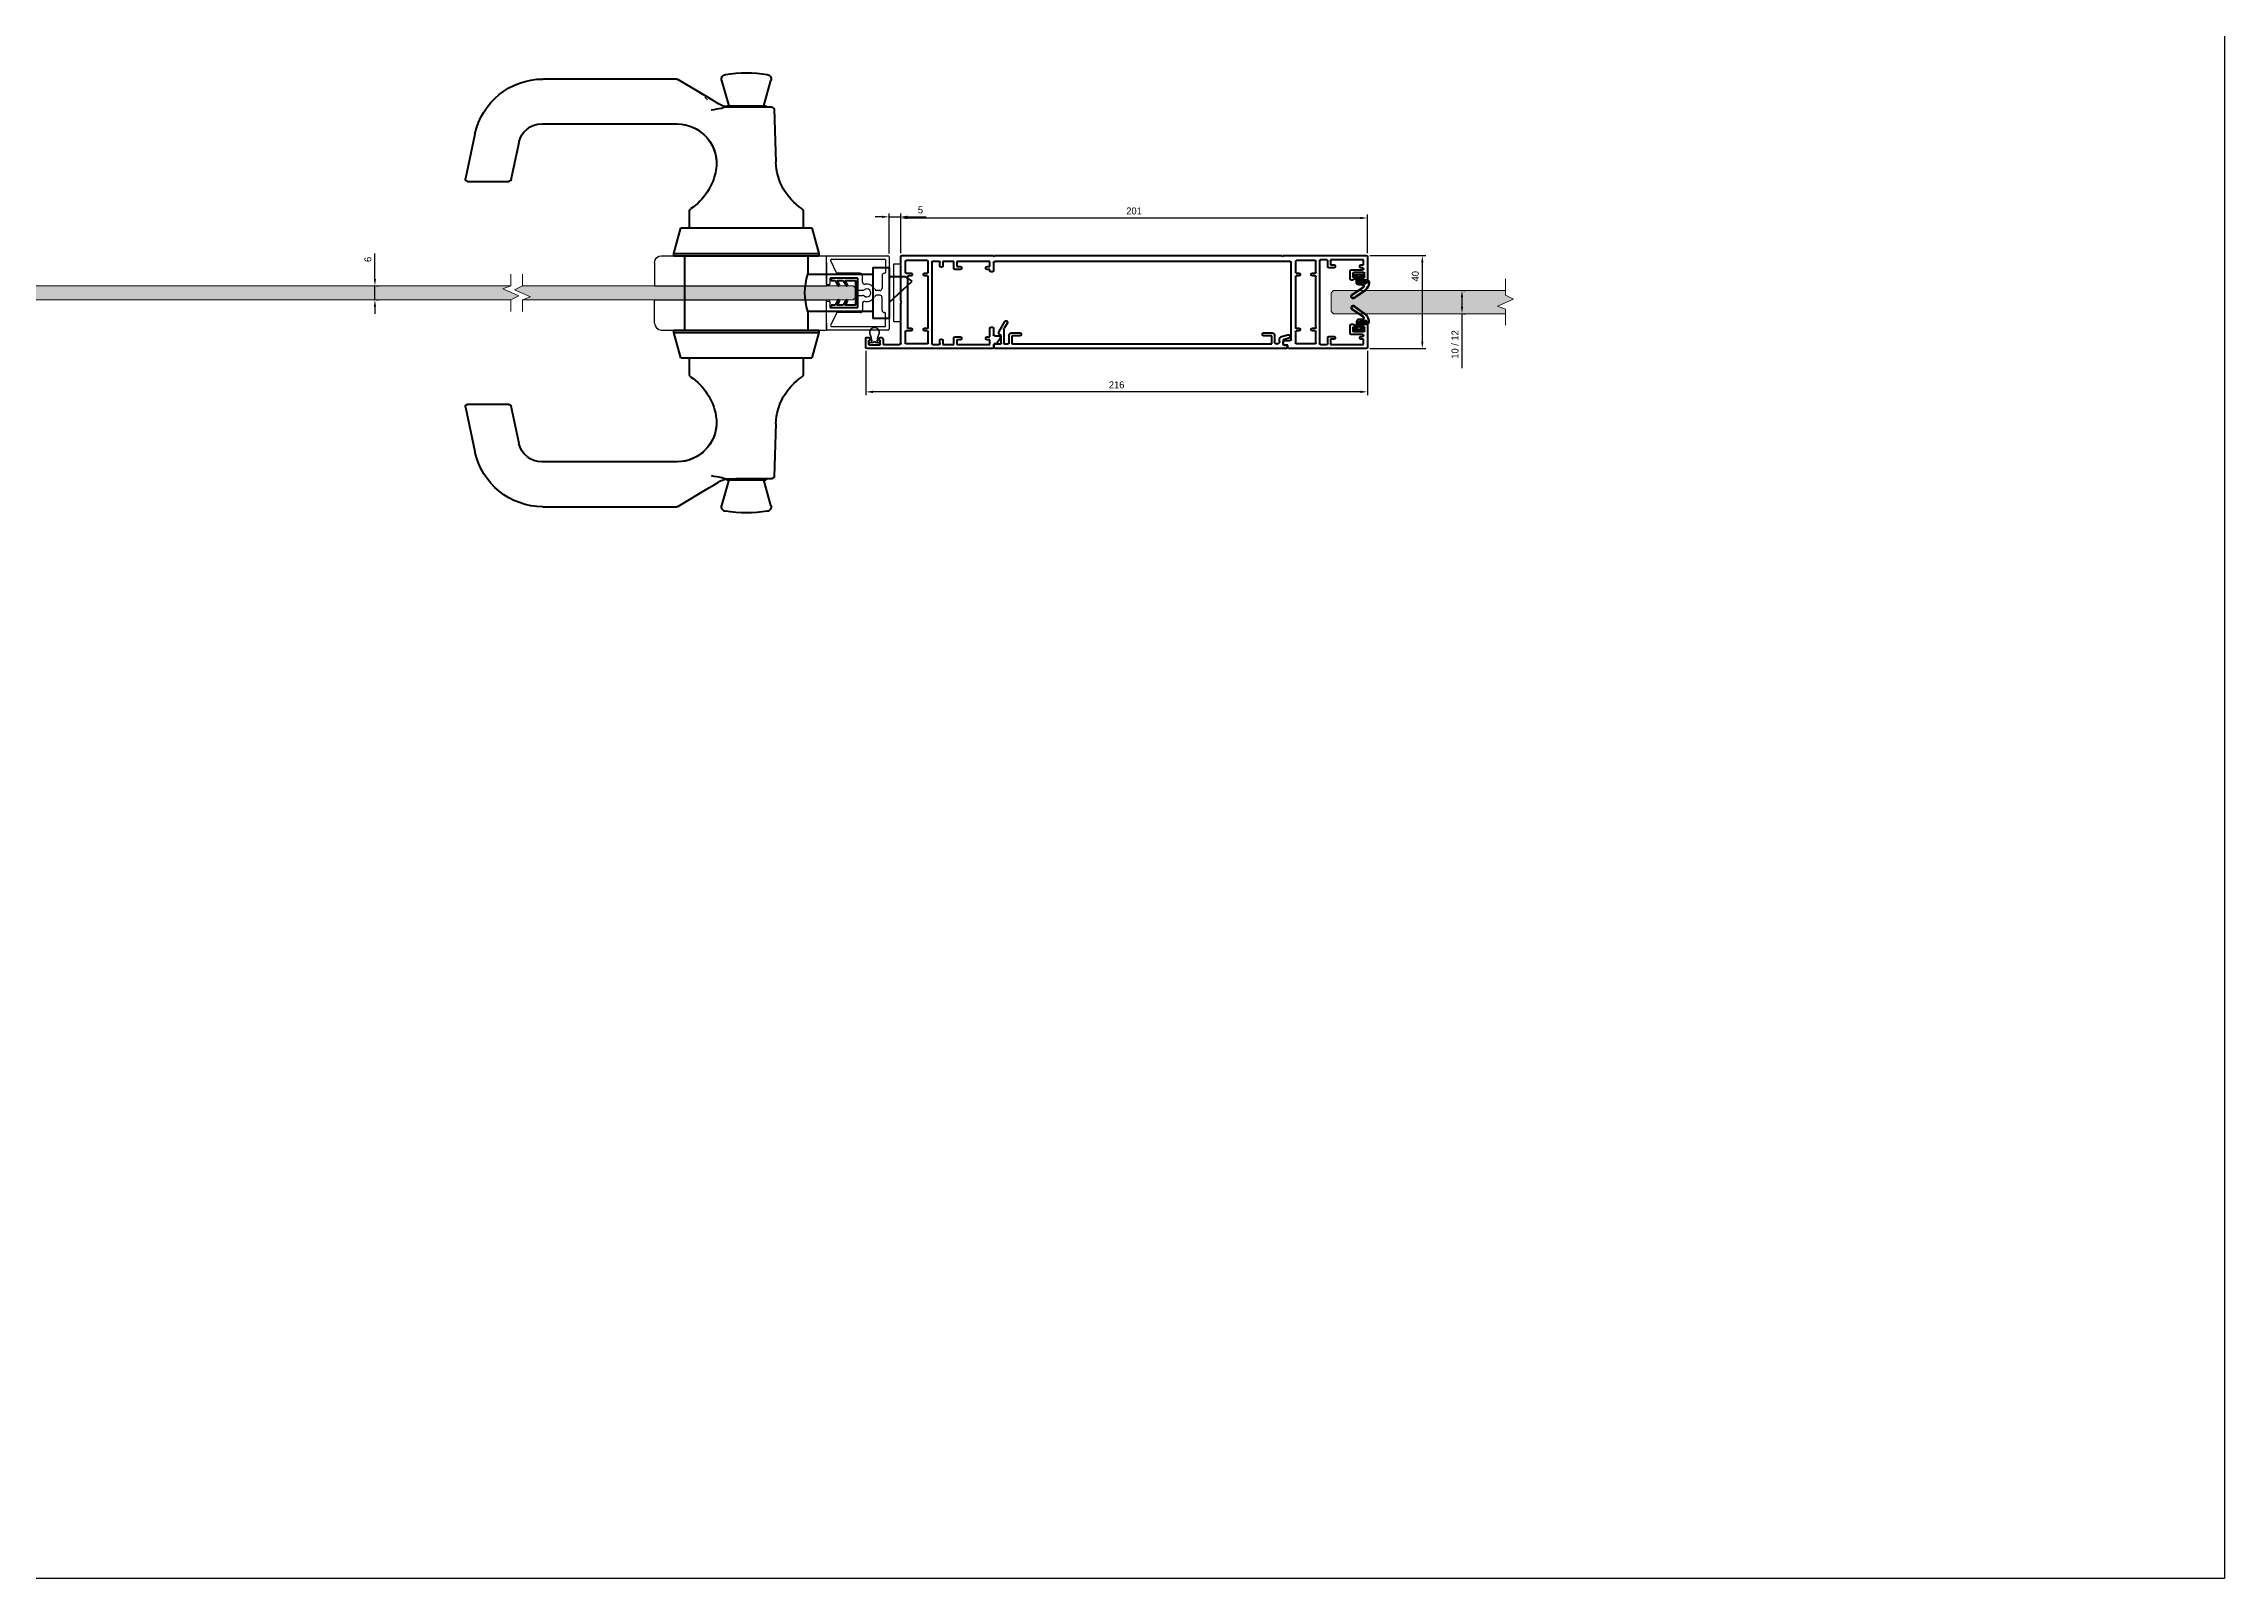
# Model space of a CAD drawing. Header units: millimetres. Extents: x 16953 to 20256, y 1517 to 8212.
# Drawn here: x 19317 to 20256, y 5736 to 6397 of the extents above; entities that cross this region are included whole.
import ezdxf

# ---------------------------------------------------------------- set-up
doc = ezdxf.new("R2010")
doc.units = ezdxf.units.MM
doc.linetypes.add('HIDDEN2', pattern=[4.7625, 3.175, -1.5875])
for name, color, linetype in [('48800_-_L2315', 7, 'Continuous'), ('48800_-_L3000', 7, 'Continuous'), ('Blocchi', 7, 'Continuous'), ('COMP', 41, 'Continuous'), ('GUARNIZIONE_MONT', 7, 'Continuous'), ('MANIGLIA_HOPPE_H', 7, 'Continuous'), ('MODULO_TECNICO_S', 7, 'Continuous'), ('PARTENZA_VERTICA', 7, 'Continuous'), ('QUOTE', 254, 'Continuous'), ('RISCONTRO_SERRAT', 7, 'Continuous'), ('SCATTO_PER_MODUL', 7, 'Continuous')]:
    doc.layers.add(name, color=color, linetype=linetype)
doc.layers.add('GLASS & JOINTS', color=250, linetype='Continuous', lineweight=13)
doc.layers.add('GLASS HATCH', color=7, linetype='Continuous', true_color=0xb8ffed, transparency=0.5)
doc.dimstyles.new('ISO-25$0', dxfattribs={"dimtxt": 3, "dimasz": 3, "dimexe": 1.5, "dimexo": 1.5, "dimgap": 1.5, "dimtad": 1, "dimtxsty": 'Standard', "dimcen": 2.5, "dimadec": 0, "dimazin": 0, "dimtfac": 1, "dimtmove": 0, "dimatfit": 3, "dimfxl": 1, "dimarcsym": 0})

# ---------------------------------------------------------------- blocks, each defined once
blk = doc.blocks.new('modulo tecnico')
at = {"layer": 'MODULO_TECNICO_S', "color": 1, "linetype": 'Continuous', "lineweight": 50}
for p, q in [((-201, 19.5), (-201, 9.8)), ((-164.7, 20), (-200.5, 20)), ((-164.4, 19.7), (-164.7, 20)), ((-164.1, 20), (-164.4, 19.7)), ((-40.61, 20), (-164.1, 20)), ((-40.3, 19.7), (-40.61, 20)), ((-40, 20), (-40.3, 19.7)), ((-0.5, 20), (-40, 20)), ((0, 0.4), (0, 19.5)), ((-200.7, 9.5), (-199.88, 9.5)), ((-199.8, 11), (-199.8, 12.4)), ((-199.73, 9.54), (-198.91, 9.99)), ((-199.5, 12.7), (-195.1, 12.7)), ((-199.05, 10.7), (-199.5, 10.7)), ((-199.4, 18.2), (-185.15, 18.2)), ((-199.4, 16), (-199.4, 18.2)), ((-198.2, 16), (-199.4, 16)), ((-198.95, 14.8), (-198.2, 14.8)), ((-194.1, 13.9), (-198.95, 13.9)), ((-198.75, 10.25), (-198.75, 10.4)), ((-197.7, 15.3), (-197.7, 15.5)), ((-195.85, 10.4), (-195.85, 10.25)), ((-195.69, 9.99), (-194.87, 9.54)), ((-195.1, 10.7), (-195.55, 10.7)), ((-194.8, 12.4), (-194.8, 11)), ((-194.72, 9.5), (-193.9, 9.5)), ((-193.6, 9.8), (-193.6, 13.4)), ((-187.15, 15.5), (-187.15, 15.3)), ((-185.15, 16), (-186.65, 16)), ((-186.65, 14.8), (-184.45, 14.8)), ((-185.15, 18.2), (-185.15, 16)), ((-183.95, 15.3), (-183.95, 17.9)), ((-183.65, 18.2), (-180.75, 18.2)), ((-180.45, 17.9), (-180.45, -17.9)), ((-178.85, 12.75), (-178.85, 17.6)), ((-178.85, -10.95), (-178.85, 10.95)), ((-178.55, 17.9), (-170.35, 17.9)), ((-177.35, 12.45), (-178.55, 12.45)), ((-178.55, 11.25), (-177.35, 11.25)), ((-176.85, 11.75), (-176.85, 11.95)), ((-172.05, 11.95), (-172.05, 11.75)), ((-170.35, 12.45), (-171.55, 12.45)), ((-171.55, 11.25), (-170.35, 11.25)), ((-170.05, 17.6), (-170.05, 12.75)), ((-170.05, 10.95), (-170.05, -10.95)), ((-168.25, -16), (-168.25, 17)), ((-167.75, 17.5), (-40.5, 17.5)), ((-40, 17), (-40, 13.5)), ((-39.5, 13), (-38.9, 13)), ((-38.4, 17.5), (-24.15, 17.5)), ((-38.4, 15.3), (-38.4, 17.5)), ((-37.2, 15.3), (-38.4, 15.3)), ((-38.4, 14.1), (-37.2, 14.1)), ((-38.4, 13.5), (-38.4, 14.1)), ((-36.7, 14.6), (-36.7, 14.8)), ((-26.15, 14.8), (-26.15, 14.6)), ((-24.15, 15.3), (-25.65, 15.3)), ((-25.65, 14.1), (-23.45, 14.1)), ((-24.15, 17.5), (-24.15, 15.3)), ((-22.95, 17.5), (-18.1, 17.5)), ((-22.95, 14.6), (-22.95, 17.5)), ((-18.1, 17.5), (-18.1, 15.5)), ((-17.6, 15), (-17.4, 15)), ((-16.9, 15.5), (-16.9, 17.2)), ((-16.6, 17.5), (-13.7, 17.5)), ((-13.4, 17.2), (-13.4, -17.9)), ((-11.8, 12.75), (-11.8, 17.6)), ((-11.8, -10.95), (-11.8, 10.95)), ((-11.5, 17.9), (-2.3, 17.9)), ((-10.3, 12.45), (-11.5, 12.45)), ((-11.5, 11.25), (-10.3, 11.25)), ((-9.8, 11.75), (-9.8, 11.95)), ((-5, 11.95), (-5, 11.75)), ((-2.3, 12.45), (-4.5, 12.45)), ((-4.5, 11.25), (-3.3, 11.25)), ((-3, 10.95), (-3, -10.95)), ((-2, 17.6), (-2, 12.75)), ((-0.4, 0), (0, 0.4)), ((0, -0.4), (-0.4, 0)), ((0, -17.7), (0, -0.4)), ((-201, -9.8), (-201, -19.5)), ((-199.88, -9.5), (-200.7, -9.5)), ((-199.8, -12.4), (-199.8, -11)), ((-198.91, -9.99), (-199.73, -9.54)), ((-199.5, -10.7), (-199.05, -10.7)), ((-195.1, -12.7), (-199.5, -12.7)), ((-199.4, -16), (-198.2, -16)), ((-199.4, -18.2), (-199.4, -16)), ((-185.15, -18.2), (-199.4, -18.2)), ((-198.95, -13.9), (-194.1, -13.9)), ((-198.2, -14.8), (-198.95, -14.8)), ((-198.75, -10.4), (-198.75, -10.25)), ((-197.7, -15.5), (-197.7, -15.3)), ((-195.85, -10.25), (-195.85, -10.4)), ((-194.87, -9.54), (-195.69, -9.99)), ((-195.55, -10.7), (-195.1, -10.7)), ((-194.8, -11), (-194.8, -12.4)), ((-193.9, -9.5), (-194.72, -9.5)), ((-193.6, -13.4), (-193.6, -9.8)), ((-187.15, -15.3), (-187.15, -15.5)), ((-184.45, -14.8), (-186.65, -14.8)), ((-186.65, -16), (-185.15, -16)), ((-185.15, -16), (-185.15, -18.2)), ((-183.95, -17.9), (-183.95, -15.3)), ((-180.75, -18.2), (-183.65, -18.2)), ((-178.85, -17.6), (-178.85, -12.75)), ((-177.35, -11.25), (-178.55, -11.25)), ((-178.55, -12.45), (-177.35, -12.45)), ((-170.35, -17.9), (-178.55, -17.9)), ((-176.85, -11.95), (-176.85, -11.75)), ((-172.05, -11.75), (-172.05, -11.95)), ((-170.35, -11.25), (-171.55, -11.25)), ((-171.55, -12.45), (-170.35, -12.45)), ((-170.05, -12.75), (-170.05, -17.6)), ((-165.25, -16.5), (-167.75, -16.5)), ((-166.75, -18.5), (-165.25, -18.5)), ((-166.75, -19.7), (-166.75, -18.5)), ((-164.75, -18), (-164.75, -17)), ((-42.86, -15.68), (-41.39, -17.79)), ((-40.5, -14.5), (-42.25, -14.5)), ((-40.98, -18), (-40.3, -18)), ((-40, -11.3), (-40, -14)), ((-40, -18.3), (-40, -19.7)), ((-38.9, -10.8), (-39.5, -10.8)), ((-38.4, -15), (-38.4, -11.3)), ((-37.2, -15), (-38.4, -15)), ((-38.4, -16.2), (-37.2, -16.2)), ((-38.4, -18.2), (-38.4, -16.2)), ((-24.15, -18.2), (-38.4, -18.2)), ((-36.7, -15.7), (-36.7, -15.5)), ((-26.15, -15.5), (-26.15, -15.7)), ((-23.45, -15), (-25.65, -15)), ((-25.65, -16.2), (-24.15, -16.2)), ((-24.15, -16.2), (-24.15, -18.2)), ((-22.95, -18.2), (-22.95, -15.5)), ((-18.1, -18.2), (-22.95, -18.2)), ((-18.1, -16.4), (-18.1, -18.2)), ((-17.4, -15.9), (-17.6, -15.9)), ((-16.9, -17.9), (-16.9, -16.4)), ((-13.7, -18.2), (-16.6, -18.2)), ((-11.8, -17.6), (-11.8, -12.75)), ((-10.3, -11.25), (-11.5, -11.25)), ((-11.5, -12.45), (-10.3, -12.45)), ((-2.3, -17.9), (-11.5, -17.9)), ((-9.8, -11.95), (-9.8, -11.75)), ((-5, -11.75), (-5, -11.95)), ((-3.3, -11.25), (-4.5, -11.25)), ((-4.5, -12.45), (-2.3, -12.45)), ((-2, -12.75), (-2, -17.6)), ((7.6, -18.2), (0.5, -18.2)), ((7.6, -16.2), (7.6, -18.2)), ((8.72, -15.2), (8.6, -15.2)), ((8.8, -18.1), (8.8, -16.7)), ((9.69, -15.69), (8.87, -15.24)), ((9.1, -16.4), (9.55, -16.4)), ((13.5, -18.4), (9.1, -18.4)), ((9.85, -16.1), (9.85, -15.95)), ((12.75, -15.95), (12.75, -16.1)), ((13.73, -15.24), (12.91, -15.69)), ((13.05, -16.4), (13.5, -16.4)), ((13.8, -16.7), (13.8, -18.1)), ((14.7, -15.2), (13.88, -15.2)), ((15, -19.5), (15, -15.5)), ((-200.5, -20), (-167.05, -20)), ((-39.7, -20), (14.5, -20))]:
    blk.add_line(p, q, dxfattribs=at)
for centre, radius, start, end in [((-200.5, 19.5), 0.5, 90, 180), ((-0.5, 19.5), 0.5, 0, 90), ((-200.7, 9.8), 0.3, 180, 270), ((-199.88, 9.8), 0.3, 270, 298.70595), ((-199.5, 12.4), 0.3, 90, 180), ((-199.5, 11), 0.3, 180, 270), ((-198.95, 14.35), 0.45, 90, 270), ((-199.05, 10.4), 0.3, 0, 90), ((-199.05, 10.25), 0.3, 298.70595, 0), ((-198.2, 15.5), 0.5, 0, 90), ((-198.2, 15.3), 0.5, 270, 0), ((-195.55, 10.4), 0.3, 90, 180), ((-195.55, 10.25), 0.3, 180, 241.29405), ((-195.1, 12.4), 0.3, 0, 90), ((-195.1, 11), 0.3, 270, 0), ((-194.72, 9.8), 0.3, 241.29405, 270), ((-194.1, 13.4), 0.5, 0, 90), ((-193.9, 9.8), 0.3, 270, 0), ((-186.65, 15.5), 0.5, 90, 180), ((-186.65, 15.3), 0.5, 180, 270), ((-184.45, 15.3), 0.5, 270, 0), ((-183.65, 17.9), 0.3, 90, 180), ((-180.75, 17.9), 0.3, 0, 90), ((-178.55, 17.6), 0.3, 90, 180), ((-178.55, 12.75), 0.3, 180, 270), ((-178.55, 10.95), 0.3, 90, 180), ((-177.35, 11.95), 0.5, 0, 90), ((-177.35, 11.75), 0.5, 270, 0), ((-171.55, 11.95), 0.5, 90, 180), ((-171.55, 11.75), 0.5, 180, 270), ((-170.35, 17.6), 0.3, 0, 90), ((-170.35, 12.75), 0.3, 270, 0), ((-170.35, 10.95), 0.3, 0, 90), ((-167.75, 17), 0.5, 90, 180), ((-40.5, 17), 0.5, 0, 90), ((-39.5, 13.5), 0.5, 180, 270), ((-38.9, 13.5), 0.5, 270, 0), ((-37.2, 14.8), 0.5, 0, 90), ((-37.2, 14.6), 0.5, 270, 0), ((-25.65, 14.8), 0.5, 90, 180), ((-25.65, 14.6), 0.5, 180, 270), ((-23.45, 14.6), 0.5, 270, 0), ((-17.6, 15.5), 0.5, 180, 270), ((-17.4, 15.5), 0.5, 270, 0), ((-16.6, 17.2), 0.3, 90, 180), ((-13.7, 17.2), 0.3, 0, 90), ((-11.5, 17.6), 0.3, 90, 180), ((-11.5, 12.75), 0.3, 180, 270), ((-11.5, 10.95), 0.3, 90, 180), ((-10.3, 11.95), 0.5, 0, 90), ((-10.3, 11.75), 0.5, 270, 0), ((-4.5, 11.95), 0.5, 90, 180), ((-4.5, 11.75), 0.5, 180, 270), ((-3.3, 10.95), 0.3, 0, 90), ((-2.3, 17.6), 0.3, 0, 90), ((-2.3, 12.75), 0.3, 270, 0), ((-200.7, -9.8), 0.3, 90, 180), ((-199.88, -9.8), 0.3, 61.29405, 90), ((-199.5, -11), 0.3, 90, 180), ((-199.5, -12.4), 0.3, 180, 270), ((-198.95, -14.35), 0.45, 90, 270), ((-199.05, -10.4), 0.3, 270, 0), ((-199.05, -10.25), 0.3, 0, 61.29405), ((-198.2, -15.3), 0.5, 0, 90), ((-198.2, -15.5), 0.5, 270, 0), ((-195.55, -10.25), 0.3, 118.70595, 180), ((-195.55, -10.4), 0.3, 180, 270), ((-195.1, -11), 0.3, 0, 90), ((-195.1, -12.4), 0.3, 270, 0), ((-194.72, -9.8), 0.3, 90, 118.70595), ((-194.1, -13.4), 0.5, 270, 0), ((-193.9, -9.8), 0.3, 0, 90), ((-186.65, -15.3), 0.5, 90, 180), ((-186.65, -15.5), 0.5, 180, 270), ((-184.45, -15.3), 0.5, 0, 90), ((-183.65, -17.9), 0.3, 180, 270), ((-180.75, -17.9), 0.3, 270, 0), ((-178.55, -10.95), 0.3, 180, 270), ((-178.55, -12.75), 0.3, 90, 180), ((-178.55, -17.6), 0.3, 180, 270), ((-177.35, -11.75), 0.5, 0, 90), ((-177.35, -11.95), 0.5, 270, 0), ((-171.55, -11.75), 0.5, 90, 180), ((-171.55, -11.95), 0.5, 180, 270), ((-170.35, -10.95), 0.3, 270, 0), ((-170.35, -12.75), 0.3, 0, 90), ((-170.35, -17.6), 0.3, 270, 0), ((-167.75, -16), 0.5, 180, 270), ((-165.25, -17), 0.5, 0, 90), ((-165.25, -18), 0.5, 270, 0), ((-42.25, -15.25), 0.75, 90, 215.00643), ((-40.98, -17.5), 0.5, 215.00643, 270), ((-40.5, -14), 0.5, 270, 0), ((-40.3, -18.3), 0.3, 0, 90), ((-39.5, -11.3), 0.5, 90, 180), ((-38.9, -11.3), 0.5, 0, 90), ((-37.2, -15.5), 0.5, 0, 90), ((-37.2, -15.7), 0.5, 270, 0), ((-25.65, -15.5), 0.5, 90, 180), ((-25.65, -15.7), 0.5, 180, 270), ((-23.45, -15.5), 0.5, 0, 90), ((-17.6, -16.4), 0.5, 90, 180), ((-17.4, -16.4), 0.5, 0, 90), ((-16.6, -17.9), 0.3, 180, 270), ((-13.7, -17.9), 0.3, 270, 0), ((-11.5, -10.95), 0.3, 180, 270), ((-11.5, -12.75), 0.3, 90, 180), ((-11.5, -17.6), 0.3, 180, 270), ((-10.3, -11.75), 0.5, 0, 90), ((-10.3, -11.95), 0.5, 270, 0), ((-4.5, -11.75), 0.5, 90, 180), ((-4.5, -11.95), 0.5, 180, 270), ((-3.3, -10.95), 0.3, 270, 0), ((-2.3, -12.75), 0.3, 0, 90), ((-2.3, -17.6), 0.3, 270, 0), ((0.5, -17.7), 0.5, 180, 270), ((8.6, -16.2), 1, 90, 180), ((8.72, -15.5), 0.3, 61.29405, 90), ((9.1, -16.7), 0.3, 90, 180), ((9.1, -18.1), 0.3, 180, 270), ((9.55, -16.1), 0.3, 270, 0), ((9.55, -15.95), 0.3, 0, 61.29405), ((13.05, -15.95), 0.3, 118.70595, 180), ((13.05, -16.1), 0.3, 180, 270), ((13.5, -16.7), 0.3, 0, 90), ((13.5, -18.1), 0.3, 270, 0), ((13.88, -15.5), 0.3, 90, 118.70595), ((14.7, -15.5), 0.3, 0, 90), ((-200.5, -19.5), 0.5, 180, 270), ((-167.05, -19.7), 0.3, 270, 0), ((-39.7, -19.7), 0.3, 180, 270), ((14.5, -19.5), 0.5, 270, 0)]:
    blk.add_arc(centre, radius, start, end, dxfattribs=at)
at = {"layer": 'RISCONTRO_SERRAT', "color": 1, "linetype": 'Continuous', "lineweight": 50}
blk.add_line((0, 6.45), (0, 16.5), dxfattribs=at)
blk = doc.blocks.new('copertina modulo tecnico')
at = {"layer": 'SCATTO_PER_MODUL', "color": 5, "linetype": 'Continuous', "lineweight": 50}
for p, q in [((-2.44, 1.65), (0, 1)), ((0.76, 2.35), (-2.06, 3.1)), ((0, 1), (0, -1)), ((1.5, 0.2), (1.5, 1.38)), ((3.7, 2.9), (3.7, 0.2)), ((8.4, 3.9), (4.7, 3.9)), ((4.9, 2.7), (8.4, 2.7)), ((4.9, -0.8), (4.9, 2.7)), ((8.9, 3.2), (8.9, 3.4)), ((112.85, 3.4), (112.85, 3.2)), ((117.05, 3.9), (113.35, 3.9)), ((113.35, 2.7), (116.85, 2.7)), ((116.85, 2.7), (116.85, -0.8)), ((118.05, -0.3), (118.05, 2.9)), ((118.79, 8.3), (120.17, 5.92)), ((122.37, 4.51), (119.83, 8.9)), ((120.3, 5.42), (120.3, -0.5)), ((121.5, 2.86), (122, 3.14)), ((121.5, -0.5), (121.5, 2.86)), ((-1.7, -1.6), (-1.7, -2.5)), ((-0.3, -1.3), (-1.4, -1.3)), ((-1.4, -2.8), (124.15, -2.8)), ((2.7, -0.8), (2.5, -0.8)), ((116.85, -0.8), (4.9, -0.8)), ((120, -0.8), (118.55, -0.8)), ((124.15, -0.8), (121.8, -0.8)), ((124.45, -2.5), (124.45, -1.1))]:
    blk.add_line(p, q, dxfattribs=at)
for centre, radius, start, end in [((-2.25, 2.38), 0.75, 75.00089, 255.00089), ((0.5, 1.38), 1, 0, 75.00089), ((2.5, 0.2), 1, 180, 270), ((2.7, 0.2), 1, 270, 0.00084), ((4.7, 2.9), 1, 90, 180.00084), ((8.4, 3.4), 0.5, 0, 90), ((8.4, 3.2), 0.5, 270, 0), ((113.35, 3.4), 0.5, 90, 180), ((113.35, 3.2), 0.5, 180, 270), ((117.05, 2.9), 1, 359.99916, 90), ((119.31, 8.6), 0.6, 30.00027, 210.00027), ((119.3, 5.42), 1, 0, 30.00027), ((121.5, 4.01), 1, 299.99109, 30.00027), ((-1.4, -1.6), 0.3, 90, 180), ((-1.4, -2.5), 0.3, 180, 270.00077), ((-0.3, -1), 0.3, 270, 0), ((118.55, -0.3), 0.5, 179.99916, 270.00058), ((120, -0.5), 0.3, 270.00058, 0), ((121.8, -0.5), 0.3, 180, 270), ((124.15, -1.1), 0.3, 0, 90), ((124.15, -2.5), 0.3, 270.00077, 0)]:
    blk.add_arc(centre, radius, start, end, dxfattribs=at)
blk = doc.blocks.new('48800')
at = {"layer": '48800_-_L3000', "linetype": 'Continuous', "lineweight": 5}
h = blk.add_hatch(dxfattribs=at)
h.set_pattern_fill('LINE', color=3, scale=2, angle=45, style=0)
h.set_pattern_definition([(45, (-6239.775, -3270.2284), (-4.490128, 4.490128), [])])
edge = h.paths.add_edge_path()
edge.add_arc((9.4, 2.41), 0.897, 334.12953, 494.36432)
edge.add_line((8.77, 3.05), (5.44, -1.86))
edge.add_arc((4.92, -1.52), 0.632, 270, 326.69915, ccw=False)
edge.add_arc((5, -1.51), 0.64, 180.31288, 262.86787, ccw=False)
edge.add_line((4.36, -1.52), (4.39, -0.03))
edge.add_arc((3.39, -0.03), 1, 0, 90)
edge.add_line((3.39, 0.97), (2.4, 0.97))
edge.add_arc((2.4, 0.71), 0.253, 90, 120)
edge.add_line((2.27, 0.93), (1.59, 0.54))
edge.add_arc((1.47, 0.76), 0.253, 270, 300, ccw=False)
edge.add_line((1.47, 0.51), (1.01, 0.51))
edge.add_line((1.01, 0.51), (1.01, 0.41))
edge.add_line((1.01, 0.41), (1.47, 0.41))
edge.add_arc((1.47, 0.76), 0.353, 270, 300)
edge.add_line((1.64, 0.45), (2.32, 0.85))
edge.add_arc((2.4, 0.71), 0.153, 90, 120, ccw=False)
edge.add_line((2.4, 0.87), (3.39, 0.87))
edge.add_arc((3.39, -0.03), 0.9, 0.06989, 90, ccw=False)
edge.add_line((4.29, -0.03), (4.26, -1.51))
edge.add_arc((5, -1.51), 0.74, 180.20051, 263.35004)
edge.add_arc((4.92, -1.52), 0.732, 269.51182, 326.6433)
edge.add_line((5.53, -1.92), (8.85, 2.99))
edge.add_arc((9.4, 2.41), 0.797, -25.27845, 133.65847, ccw=False)
edge.add_line((10.12, 2.07), (6.71, -2.69))
edge.add_arc((3.54, -0.42), 3.9, 270, 324.43426, ccw=False)
edge.add_line((3.54, -4.32), (3.25, -4.32))
edge.add_arc((3.27, -3.48), 0.839, 196.69401, 268.73177, ccw=False)
edge.add_line((2.47, -3.72), (2.5, -1.15))
edge.add_arc((2.15, -1.15), 0.353, 359.88621, 420)
edge.add_line((2.32, -0.85), (1.64, -0.45))
edge.add_arc((1.47, -0.76), 0.353, 60, 90)
edge.add_line((1.47, -0.41), (1.01, -0.41))
edge.add_line((1.01, -0.41), (1.01, -0.51))
edge.add_line((1.01, -0.51), (1.47, -0.51))
edge.add_arc((1.47, -0.76), 0.253, 60, 90, ccw=False)
edge.add_line((1.59, -0.54), (2.27, -0.93))
edge.add_arc((2.15, -1.15), 0.253, 0, 60, ccw=False)
edge.add_line((2.4, -1.15), (2.37, -3.74))
edge.add_arc((3.27, -3.48), 0.939, 195.73271, 268.8012)
edge.add_line((3.25, -4.42), (3.54, -4.42))
edge.add_arc((3.54, -0.42), 4, 270, 324.43426)
edge.add_line((6.8, -2.75), (10.2, 2.02))
at = {"layer": '48800_-_L2315', "color": 3, "linetype": 'Continuous', "lineweight": 50}
for p, q in [((2.37, 0.86), (2.37, 0.81)), ((2.37, 0.38), (2.37, 0.33)), ((3.25, 0.87), (3.25, 0.82)), ((2.37, -0.45), (2.37, -0.5)), ((2.37, -0.81), (2.37, -0.88)), ((3.25, -0.09), (3.25, -0.17)), ((3.25, -3.38), (3.25, -3.43)), ((3.25, -4.27), (3.25, -4.32))]:
    blk.add_line(p, q, dxfattribs=at)
at = {"layer": '48800_-_L3000', "color": 3, "linetype": 'Continuous', "lineweight": 50}
for p, q in [((0, 2.02), (0, -2.02)), ((0.76, 0.63), (0.76, 2.02)), ((1.47, 0.51), (1.01, 0.51)), ((1.01, 0.51), (1.01, 0.41)), ((1.01, 0.41), (1.47, 0.41)), ((1.96, 0.38), (1.01, 0.38)), ((2.27, 0.93), (1.59, 0.54)), ((1.64, 0.45), (2.32, 0.85)), ((2.35, 0.8), (1.7, 0.43)), ((1.7, 0.43), (1.96, 0.43)), ((3.39, 0.97), (2.4, 0.97)), ((2.4, 0.87), (3.39, 0.87)), ((3.39, 0.82), (2.4, 0.82)), ((8.77, 3.05), (5.44, -1.86)), ((5.53, -1.92), (8.85, 2.99)), ((8.88, 2.95), (5.57, -1.95)), ((6.67, -2.66), (10.07, 2.09)), ((10.12, 2.07), (6.71, -2.69)), ((6.8, -2.75), (10.2, 2.02)), ((0.76, -2.02), (0.76, -0.63)), ((1.01, -0.38), (2, -0.38)), ((1.47, -0.41), (1.01, -0.41)), ((1.01, -0.41), (1.01, -0.51)), ((1.01, -0.51), (1.47, -0.51)), ((1.59, -0.54), (2.27, -0.93)), ((2.32, -0.85), (1.64, -0.45)), ((2, -0.43), (1.7, -0.43)), ((1.7, -0.43), (2.35, -0.8)), ((2.4, -1.15), (2.37, -3.74)), ((2.47, -3.72), (2.5, -1.15)), ((2.55, -1.15), (2.52, -3.72)), ((2.95, -3.02), (2.95, -1.38)), ((3, -1.38), (3, -3.02)), ((3.25, -4.27), (3.54, -4.27)), ((3.54, -4.32), (3.25, -4.32)), ((3.25, -4.42), (3.54, -4.42)), ((3.76, -3.02), (3.76, -1.42)), ((3.81, -1.42), (3.81, -3.02)), ((4.21, -1.51), (4.24, -0.03)), ((4.29, -0.03), (4.26, -1.51)), ((4.36, -1.52), (4.39, -0.03))]:
    blk.add_line(p, q, dxfattribs=at)
for centre, radius, start, end in [((0.38, 2.02), 0.379, 0, 180), ((1.01, 0.63), 0.253, 180, 270), ((1.47, 0.76), 0.253, 270, 300), ((1.47, 0.76), 0.353, 270, 300), ((1.96, -1.42), 1.85, 0, 90), ((1.96, -1.42), 1.8, 0, 90), ((2.4, 0.71), 0.253, 90, 120), ((2.4, 0.71), 0.153, 90, 120), ((2.4, 0.71), 0.103, 90, 120), ((3.39, -0.03), 1, 0, 90), ((3.39, -0.03), 0.9, 0.06989, 90), ((3.39, -0.03), 0.85, 0.10937, 90), ((9.4, 2.41), 0.897, 334.12953, 134.36432), ((9.4, 2.41), 0.797, 334.72155, 133.65847), ((9.4, 2.41), 0.747, 335.06135, 133.25328), ((0.38, -2.02), 0.379, 180, 0), ((1.01, -0.63), 0.253, 90, 180), ((1.47, -0.76), 0.353, 60, 90), ((1.47, -0.76), 0.253, 60, 90), ((2, -1.38), 1, 0, 90), ((2, -1.38), 0.95, 0, 90), ((2.15, -1.15), 0.253, 0, 60), ((2.15, -1.15), 0.353, 359.88621, 60), ((2.15, -1.15), 0.403, 359.84598, 60), ((3.27, -3.48), 0.939, 195.73271, 268.8012), ((3.27, -3.48), 0.839, 196.69401, 268.73177), ((3.27, -3.48), 0.789, 197.24238, 268.6922), ((3.38, -3.02), 0.429, 180, 0), ((3.38, -3.02), 0.379, 180, 0), ((3.54, -0.42), 3.85, 270, 324.43426), ((3.54, -0.42), 3.9, 270, 324.43426), ((3.54, -0.42), 4, 270, 324.43426), ((5, -1.51), 0.79, 180.15251, 263.54516), ((5, -1.51), 0.74, 180.20051, 263.35004), ((5, -1.51), 0.64, 180.31288, 262.86787), ((4.92, -1.52), 0.732, 269.51182, 326.6433), ((4.92, -1.52), 0.782, 269.31452, 326.61948), ((4.92, -1.52), 0.632, 270, 326.69915)]:
    blk.add_arc(centre, radius, start, end, dxfattribs=at)
at = {"layer": 'PARTENZA_VERTICA', "color": 3, "linetype": 'Continuous', "lineweight": 50}
for p, q in [((2.2, 0.72), (2.2, 0.77)), ((2.2, 0.36), (2.2, 0.41)), ((2.2, -0.45), (2.2, -0.4)), ((2.2, -0.77), (2.2, -0.72))]:
    blk.add_line(p, q, dxfattribs=at)
blk = doc.blocks.new('48750')
at = {"layer": 'COMP'}
for p, q in [((-3.8, 1.56), (-4.38, 1.84)), ((-1.46, 1.14), (-2.05, 1.14)), ((-4.38, -1.84), (-3.8, -1.56)), ((-2.05, -1.14), (-1.46, -1.14))]:
    blk.add_line(p, q, dxfattribs=at)
blk.add_lwpolyline([(-0.95, 1.75, -0.414214), (-1.45, 1.25), (-2.05, 1.25, -0.117054), (-3.75, 1.65), (-4.33, 1.94, 1.622467), (-4.33, -1.94), (-3.75, -1.65, -0.117054), (-2.05, -1.25), (-1.45, -1.25, -0.414214), (-0.95, -1.75), (-0.95, -2.41), (0, -2.41), (0, 2.41), (-0.95, 2.41)], format="xyb", close=True, dxfattribs=at)
blk.add_lwpolyline([(-0.1, 2.32), (-0.85, 2.32), (-0.85, 0.4), (-1.35, 0.4), (-1.35, -0.4), (-0.85, -0.4), (-0.85, -2.31), (-0.1, -2.31)], close=True, dxfattribs=at)
for centre, radius, start, end in [((-5.3, 0), 2.07, 63.29482, 296.70518), ((-2.05, 5.03), 3.89, 243.29482, 270), ((-1.46, 1.75), 0.61, 270, 0), ((-2.05, -5.03), 3.89, 90, 116.70518), ((-1.46, -1.75), 0.61, 0, 90)]:
    blk.add_arc(centre, radius, start, end, dxfattribs=at)
blk = doc.blocks.new('anta Slim')
at = {"color": 7}
for p, q in [((-16, -13), (-16, 13)), ((-15.5, 13.5), (-3.8, 13.5)), ((-14.5, 11.19), (-14.5, -11.7)), ((-8.67, 9.08), (-13.78, 11.64)), ((-6.5, 11.7), (-6.5, 0.3)), ((-3.8, 12), (-6.2, 12)), ((-3.5, 13.2), (-3.5, 12.3)), ((3.5, 12.3), (3.5, 13.2)), ((3.8, 13.5), (15.5, 13.5)), ((6.2, 12), (3.8, 12)), ((6.5, 0.3), (6.5, 11.7)), ((8.67, 9.08), (13.78, 11.64)), ((14.5, 11.19), (14.5, -11.7)), ((16, 13), (16, -13)), ((-8.5, -1), (-8.5, 8.81)), ((8.5, -1.03), (8.5, 8.81)), ((-4.67, -2), (-7.5, -2)), ((-6.2, 0), (-1.39, 0)), ((-1.09, -0.3), (-1.09, -2.2)), ((-1, -9.5), (-1, -8.2)), ((1, -9.5), (1, -8.2)), ((1.09, -2.2), (1.09, -0.3)), ((1.39, 0), (6.2, 0)), ((4.67, -2.03), (7.5, -2.03)), ((15.5, -13.5), (-15.5, -13.5)), ((-14.2, -12), (-8.8, -12)), ((-8.5, -11.7), (-8.5, -11.5)), ((-7.5, -10.5), (-2, -10.5)), ((7.5, -10.5), (2, -10.5)), ((8.5, -11.7), (8.5, -11.5)), ((14.2, -12), (8.8, -12))]:
    blk.add_line(p, q, dxfattribs=at)
for centre, radius, start, end in [((-15.5, 13), 0.5, 90, 180), ((-14, 11.19), 0.5, 63.43495, 180), ((-6.2, 11.7), 0.3, 90, 180), ((-3.8, 13.2), 0.3, 0, 90), ((-3.8, 12.3), 0.3, 270, 0), ((3.8, 13.2), 0.3, 90, 180), ((3.8, 12.3), 0.3, 180, 270), ((6.2, 11.7), 0.3, 0, 90), ((14, 11.19), 0.5, 0, 116.56505), ((15.5, 13), 0.5, 0, 90), ((-8.8, 8.81), 0.3, 360, 63.43495), ((-6.2, 0.3), 0.3, 180, 270), ((1.39, -0.3), 0.3, 90, 180), ((6.2, 0.3), 0.3, 270, 0), ((8.8, 8.81), 0.3, 116.56505, 180), ((-7.5, -1), 1, 180, 270), ((-4.67, -3), 1, 349.14591, 90), ((0, -3.89), 3.75, 169.14591, 245.09894), ((0, -3.89), 1.75, 137.36903, 42.63097), ((-2, -8.2), 1, 0, 65.09894), ((-1.39, -0.3), 0.3, 360, 90), ((-1.84, -2.2), 0.75, 317.36903, 0), ((2, -8.2), 1, 114.90106, 180), ((1.84, -2.2), 0.75, 180, 222.63097), ((0, -3.89), 3.75, 294.90106, 10.48585), ((4.67, -3.03), 1, 90, 190.48585), ((7.5, -1.03), 1, 270, 0), ((-15.5, -13), 0.5, 180, 270), ((-14.2, -11.7), 0.3, 180, 270), ((-8.8, -11.7), 0.3, 270, 0), ((-7.5, -11.5), 1, 90, 180), ((-2, -9.5), 1, 270, 0), ((2, -9.5), 1, 180, 270), ((7.5, -11.5), 1, 0, 90), ((8.8, -11.7), 0.3, 180, 270), ((14.2, -11.7), 0.3, 270, 0), ((15.5, -13), 0.5, 270, 0)]:
    blk.add_arc(centre, radius, start, end, dxfattribs=at)
blk = doc.blocks.new('guarnizione vetro 6mm porta')
at = {"layer": 'GUARNIZIONE_MONT', "color": 7, "linetype": 'Continuous', "lineweight": 50}
for p, q in [((-5.3, 11.5), (-6.3, 11.5)), ((-6.3, 11.5), (-6.3, 0)), ((-5.3, 9.73), (-5.3, 11.5)), ((-3.18, 8.51), (-5.3, 9.73)), ((5.3, 9.73), (3.18, 8.51)), ((5.3, 11.5), (5.3, 9.73)), ((6.3, 11.5), (5.3, 11.5)), ((6.3, 0), (6.3, 11.5)), ((-6.3, 0), (6.3, 0)), ((-5.3, 6.23), (-5.3, 8.92)), ((-5.3, 8.92), (-3.53, 7.9)), ((-3.18, 5.01), (-5.3, 6.23)), ((-5.3, 1), (-5.3, 5.42)), ((-5.3, 5.42), (-3.53, 4.4)), ((5.3, 1), (-5.3, 1)), ((-3.12, 8.01), (-3.07, 8.1)), ((-3.12, 4.51), (-3.07, 4.6)), ((3.07, 8.1), (3.12, 8.01)), ((3.07, 4.6), (3.12, 4.51)), ((5.3, 6.23), (3.18, 5.01)), ((3.53, 7.9), (5.3, 8.92)), ((3.53, 4.4), (5.3, 5.42)), ((5.3, 8.92), (5.3, 6.23)), ((5.3, 5.42), (5.3, 1))]:
    blk.add_line(p, q, dxfattribs=at)
for centre, start, end in [((-3.38, 8.16), 240, 330), ((-3.38, 4.66), 240, 330), ((-3.33, 8.25), 330, 60), ((-3.33, 4.75), 330, 60), ((3.33, 8.25), 120, 210), ((3.33, 4.75), 120, 210), ((3.38, 8.16), 210, 300), ((3.38, 4.66), 210, 300)]:
    blk.add_arc(centre, 0.3, start, end, dxfattribs=at)
blk = doc.blocks.new('placca')
at = {"layer": 'Blocchi', "color": 2}
for p, q in [((0, 10), (0, 13)), ((71, 13), (0, 13)), ((0, 10), (0, 0)), ((74, 10), (74, 0)), ((71, 0), (0, 0)), ((74, 0), (71, 0))]:
    blk.add_line(p, q, dxfattribs=at)
blk.add_arc((71, 10), 3, 0, 90, dxfattribs=at)
blk = doc.blocks.new('Maniglia Paris HCS')
at = {"layer": 'MANIGLIA_HOPPE_H', "color": 2, "linetype": 'Continuous', "lineweight": 50}
for p, q in [((54.01, 80.55), (50.86, 91.53)), ((72.14, 91.53), (68.99, 80.55)), ((77.65, 83.96), (90.96, 91.96)), ((91.48, 92.11), (149.09, 92.11)), ((49.56, 79.09), (48.76, 56.23)), ((50.56, 80.05), (65.96, 80.05)), ((70, 80.55), (53, 80.55)), ((53, 80.55), (53, 80.05)), ((65.96, 80.05), (70.18, 80.05)), ((70, 80.18), (70, 80.55)), ((73.52, 81.48), (75.41, 82.62)), ((75.41, 82.62), (77.65, 83.96)), ((149.62, 72.76), (91.33, 72.76)), ((178.43, 68.34), (182.5, 49.21)), ((162.81, 48.79), (159.4, 64.84)), ((171.97, 48), (163.79, 48)), ((173.34, 48), (171.97, 48)), ((181.52, 48), (173.34, 48)), ((37.04, 35.36), (37.04, 28)), ((85.96, 28), (85.96, 35.36)), ((33.25, 28), (30.25, 17)), ((89.75, 28), (33.25, 28)), ((92.75, 17), (89.75, 28)), ((0, 11), (0, -11)), ((7, 11), (0, 11)), ((7, 11), (7, -11)), ((92.75, 17), (30.25, 17)), ((30.25, 17), (30.25, 16)), ((92.75, 16), (30.25, 16)), ((35, 16), (35, 8)), ((88, -16), (88, 16)), ((92.75, 16), (92.75, 17)), ((-10, 5), (-7, 7)), ((0, -4.09), (-10, 5)), ((0, 7), (-7, 7)), ((35, 8), (7, 8)), ((7, -8), (35, -8)), ((35, -8), (35, -16)), ((0, -11), (7, -11)), ((92.75, -16), (30.25, -16)), ((30.25, -16), (30.25, -17)), ((92.75, -17), (30.25, -17)), ((30.25, -17), (33.25, -28)), ((89.75, -28), (92.75, -17)), ((92.75, -17), (92.75, -16)), ((89.75, -28), (33.25, -28)), ((37.04, -28), (37.04, -35.35)), ((85.96, -35.35), (85.96, -28)), ((48.76, -56.22), (49.56, -79.09)), ((159.4, -64.84), (162.81, -48.79)), ((163.79, -48), (171.97, -48)), ((171.97, -48), (173.34, -48)), ((173.34, -48), (181.52, -48)), ((182.5, -49.21), (178.43, -68.34)), ((91.33, -72.76), (149.62, -72.76)), ((50.56, -80.05), (65.96, -80.05)), ((50.86, -91.53), (54.01, -80.55)), ((65.82, -80.05), (53, -80.05)), ((53, -80.05), (53, -80.55)), ((70, -80.55), (53, -80.55)), ((70.18, -80.05), (65.96, -80.05)), ((68.99, -80.55), (72.14, -91.53)), ((70, -80.55), (70, -80.18)), ((75.41, -82.62), (73.52, -81.48)), ((77.65, -83.96), (75.41, -82.62)), ((90.96, -91.96), (77.65, -83.96)), ((149.09, -92.11), (91.48, -92.11))]:
    blk.add_line(p, q, dxfattribs=at)
for centre, radius, start, end in [((52.79, 92.08), 2, 98.75877, 196.00146), ((61.5, 35.53), 59.22, 81.24123, 98.75877), ((70.21, 92.08), 2, 343.99854, 81.24123), ((91.48, 91.11), 1, 90, 120.99967), ((149.09, 62.11), 30, 12.00122, 90), ((50.56, 79.05), 1, 90, 177.99971), ((68.37, 90.05), 10, 270, 300.99967), ((106.45, 262.2), 185.9, 259.37863, 260.75351), ((91.34, 55.76), 17, 90, 189.61948), ((149.62, 62.76), 10, 11.99967, 90), ((23.78, 57.1), 25, 303.26441, 357.99971), ((99.22, 57.1), 25, 189.61948, 236.73559), ((163.79, 49), 1, 191.99967, 270), ((181.52, 49), 1, 270, 12.00122), ((38.04, 35.36), 1, 123.26441, 180), ((84.96, 35.36), 1, 0, 56.73559), ((9.73, 0), 26.5, 342.42996, 17.57004), ((38.04, -35.35), 1, 180, 236.73522), ((23.78, -57.09), 25, 2.00029, 56.73522), ((99.22, -57.09), 25, 123.26478, 170.40914), ((84.96, -35.35), 1, 303.26478, 0), ((91.34, -55.76), 17, 170.40914, 270), ((163.79, -49), 1, 90, 168.00033), ((181.52, -49), 1, 347.99878, 90), ((149.62, -62.76), 10, 270, 348.00033), ((149.09, -62.11), 30, 270, 347.99878), ((50.56, -79.05), 1, 182.00029, 270), ((68.37, -90.05), 10, 59.00033, 90), ((106.45, -262.2), 185.9, 99.24649, 100.62137), ((52.79, -92.08), 2, 163.99854, 261.24123), ((70.21, -92.08), 2, 278.75877, 16.00146), ((91.48, -91.11), 1, 239.00033, 270), ((61.5, -35.53), 59.22, 261.24123, 278.75877)]:
    blk.add_arc(centre, radius, start, end, dxfattribs=at)
at = {"layer": 'MANIGLIA_HOPPE_H', "color": 2, "linetype": 'HIDDEN2', "lineweight": 25}
blk.add_arc((96.89, 65.76), 25.52, 122.73615, 137.1865, dxfattribs=at)
for centre, start_param, end_param in [((91.33, 55.76), 0, 1.622245), ((91.33, -55.76), 1.520997, 3.141593)]:
    blk.add_ellipse(centre, major_axis=(0, 17), ratio=0.99986, start_param=start_param, end_param=end_param, dxfattribs=at)
at = {"layer": 'MANIGLIA_HOPPE_H', "color": 2, "linetype": 'Continuous', "lineweight": 50}
for centre, start_param, end_param in [((91.33, 55.76), 0, 1.614503), ((91.33, -55.76), 1.522329, 3.141593)]:
    blk.add_ellipse(centre, major_axis=(0, 17), ratio=0.99986, start_param=start_param, end_param=end_param, dxfattribs=at)
for points in [[(70.18, 80.05), (70.35, 80.05), (70.52, 80.04), (70.84, 79.97), (71, 79.91), (71.32, 79.78), (71.48, 79.7), (71.83, 79.57), (72, 79.52), (72.19, 79.48)], [(72.19, -79.48), (72, -79.52), (71.83, -79.57), (71.49, -79.7), (71.32, -79.78), (71, -79.91), (70.85, -79.97), (70.52, -80.04), (70.35, -80.05), (70.18, -80.05)]]:
    blk.add_open_spline(points, degree=3, knots=[0, 0, 0, 0, 0.25, 0.25, 0.5, 0.5, 0.75, 0.75, 1, 1, 1, 1], dxfattribs=at)
blk = doc.blocks.new('*D171')
at = {"layer": 'Defpoints', "color": 0, "transparency": 16777216}
for p in [(19458.6, 6292.65), (19458.6, 6286.65), (19459.39, 6292.65)]:
    blk.add_point(p, dxfattribs=at)
at = {"layer": 'QUOTE', "color": 0, "lineweight": -2, "transparency": 16777216}
for p, q in [((19459.39, 6295.65), (19459.39, 6306.51)), ((19459.39, 6286.65), (19459.39, 6292.65)), ((19460.1, 6292.65), (19460.89, 6292.65)), ((19460.1, 6286.65), (19460.89, 6286.65)), ((19459.39, 6283.65), (19459.39, 6280.65))]:
    blk.add_line(p, q, dxfattribs=at)
at = {"layer": 'QUOTE', "color": 0, "transparency": 16777216}
for points in [[(19458.89, 6295.65), (19459.89, 6295.65), (19459.39, 6292.65)], [(19458.89, 6283.65), (19459.89, 6283.65), (19459.39, 6286.65)]]:
    blk.add_solid(points, dxfattribs=at)
at = {"layer": 'QUOTE', "color": 0, "transparency": 16777216, "insert": (19456.39, 6304.01), "char_height": 3, "attachment_point": 5, "rotation": 90}
blk.add_mtext('6', dxfattribs=at)
blk = doc.blocks.new('*D172')
at = {"layer": 'Defpoints', "color": 0, "transparency": 16777216}
for p in [(19926.83, 6290.65), (19926.83, 6280.65), (19927.61, 6280.65)]:
    blk.add_point(p, dxfattribs=at)
at = {"layer": 'QUOTE', "color": 0, "lineweight": -2, "transparency": 16777216}
for p, q in [((19927.61, 6287.65), (19927.61, 6283.65)), ((19928.33, 6290.65), (19929.11, 6290.65)), ((19927.61, 6280.65), (19927.61, 6257.15)), ((19928.33, 6280.65), (19929.11, 6280.65))]:
    blk.add_line(p, q, dxfattribs=at)
at = {"layer": 'QUOTE', "color": 0, "transparency": 16777216}
for points in [[(19927.11, 6287.65), (19928.11, 6287.65), (19927.61, 6290.65)], [(19927.11, 6283.65), (19928.11, 6283.65), (19927.61, 6280.65)]]:
    blk.add_solid(points, dxfattribs=at)
at = {"layer": 'QUOTE', "color": 0, "transparency": 16777216, "insert": (19924.61, 6267.4), "char_height": 3, "attachment_point": 5, "rotation": 90}
blk.add_mtext('10 / 12', dxfattribs=at)
blk = doc.blocks.new('*D173')
at = {"layer": 'Defpoints', "color": 0, "transparency": 16777216}
for p in [(19886.35, 6305.65), (19886.35, 6265.65), (19910.52, 6265.65)]:
    blk.add_point(p, dxfattribs=at)
at = {"layer": 'QUOTE', "color": 0, "lineweight": -2, "transparency": 16777216}
for p, q in [((19887.85, 6305.65), (19912.02, 6305.65)), ((19910.52, 6302.65), (19910.52, 6268.65)), ((19887.85, 6265.65), (19912.02, 6265.65))]:
    blk.add_line(p, q, dxfattribs=at)
at = {"layer": 'QUOTE', "color": 0, "transparency": 16777216}
for points in [[(19910.02, 6302.65), (19911.02, 6302.65), (19910.52, 6305.65)], [(19910.02, 6268.65), (19911.02, 6268.65), (19910.52, 6265.65)]]:
    blk.add_solid(points, dxfattribs=at)
at = {"layer": 'QUOTE', "color": 0, "transparency": 16777216, "insert": (19907.52, 6296.79), "char_height": 3, "attachment_point": 5, "rotation": 90}
blk.add_mtext('40', dxfattribs=at)
blk = doc.blocks.new('*D174')
at = {"layer": 'Defpoints', "color": 0, "transparency": 16777216}
for p in [(19886.85, 6321.87), (19685.85, 6305.15), (19886.85, 6305.15)]:
    blk.add_point(p, dxfattribs=at)
at = {"layer": 'QUOTE', "color": 0, "lineweight": -2, "transparency": 16777216}
for p, q in [((19685.85, 6306.65), (19685.85, 6323.37)), ((19688.85, 6321.87), (19883.85, 6321.87)), ((19886.85, 6306.65), (19886.85, 6323.37))]:
    blk.add_line(p, q, dxfattribs=at)
at = {"layer": 'QUOTE', "color": 0, "transparency": 16777216}
for points in [[(19688.85, 6322.37), (19688.85, 6321.37), (19685.85, 6321.87)], [(19883.85, 6322.37), (19883.85, 6321.37), (19886.85, 6321.87)]]:
    blk.add_solid(points, dxfattribs=at)
at = {"layer": 'QUOTE', "color": 0, "transparency": 16777216, "insert": (19786.35, 6324.87), "char_height": 3, "attachment_point": 5}
blk.add_mtext('201', dxfattribs=at)
blk = doc.blocks.new('*D175')
at = {"layer": 'Defpoints', "color": 0, "transparency": 16777216}
for p in [(19670.85, 6266.15), (19886.85, 6266.15), (19670.85, 6246.99)]:
    blk.add_point(p, dxfattribs=at)
at = {"layer": 'QUOTE', "color": 0, "lineweight": -2, "transparency": 16777216}
for p, q in [((19670.85, 6264.65), (19670.85, 6245.49)), ((19886.85, 6264.65), (19886.85, 6245.49)), ((19883.85, 6246.99), (19673.85, 6246.99))]:
    blk.add_line(p, q, dxfattribs=at)
at = {"layer": 'QUOTE', "color": 0, "transparency": 16777216}
for points in [[(19673.85, 6247.49), (19673.85, 6246.49), (19670.85, 6246.99)], [(19883.85, 6247.49), (19883.85, 6246.49), (19886.85, 6246.99)]]:
    blk.add_solid(points, dxfattribs=at)
at = {"layer": 'QUOTE', "color": 0, "transparency": 16777216, "insert": (19778.85, 6249.99), "char_height": 3, "attachment_point": 5}
blk.add_mtext('216', dxfattribs=at)
blk = doc.blocks.new('*D178')
at = {"layer": 'Defpoints', "color": 0, "transparency": 16777216}
for p in [(19685.85, 6322.37), (19680.85, 6305.11), (19685.85, 6305.61)]:
    blk.add_point(p, dxfattribs=at)
at = {"layer": 'QUOTE', "color": 0, "lineweight": -2, "transparency": 16777216}
for p, q in [((19677.85, 6322.37), (19674.85, 6322.37)), ((19680.85, 6306.61), (19680.85, 6323.87)), ((19680.85, 6322.37), (19685.85, 6322.37)), ((19685.85, 6307.11), (19685.85, 6323.87)), ((19688.85, 6322.37), (19696.85, 6322.37))]:
    blk.add_line(p, q, dxfattribs=at)
at = {"layer": 'QUOTE', "color": 0, "transparency": 16777216}
for points in [[(19677.85, 6322.87), (19677.85, 6321.87), (19680.85, 6322.37)], [(19688.85, 6322.87), (19688.85, 6321.87), (19685.85, 6322.37)]]:
    blk.add_solid(points, dxfattribs=at)
at = {"layer": 'QUOTE', "color": 0, "transparency": 16777216, "insert": (19694.35, 6325.37), "char_height": 3, "attachment_point": 5}
blk.add_mtext('5', dxfattribs=at)

msp = doc.modelspace()

# ---------------------------------------------------------------- hatches: boundary and pattern name
at = {"layer": 'GLASS HATCH'}
h = msp.add_hatch(color=256, dxfattribs=at)
h.dxf.hatch_style = 1
h.paths.add_polyline_path([(18705.494, 6292.647), (18704.494, 6291.647), (18704.494, 6287.647), (18705.494, 6286.647), (19517.937, 6286.647), (19521.336, 6288.379), (19514.467, 6291.379), (19517.901, 6292.629), (19517.901, 6292.647)])
h = msp.add_hatch(color=256, dxfattribs=at)
h.dxf.hatch_style = 1
h.paths.add_polyline_path([(19522.866, 6292.611), (19519.467, 6290.879), (19526.336, 6287.879), (19522.901, 6286.629), (19522.901, 6286.611), (19665.347, 6286.611), (19666.347, 6287.611), (19666.347, 6291.611), (19665.347, 6292.611)])
h = msp.add_hatch(color=256, dxfattribs=at)
h.dxf.hatch_style = 1
h.paths.add_polyline_path([(19946.303, 6280.647), (19946.303, 6282.665), (19942.868, 6283.915), (19949.737, 6286.915), (19946.303, 6288.665), (19946.303, 6290.647), (19872.297, 6290.647), (19871.297, 6289.647), (19871.297, 6281.647), (19872.297, 6280.647)])

# ---------------------------------------------------------------- linework, layer by layer
for points in [[(16952.91, 8211.568), (20255.988, 8211.568), (20255.988, 5735.964), (16952.91, 5735.964)], [(19685.847, 6277.147), (19682.847, 6277.147), (19682.847, 6302.147), (19685.847, 6302.147)]]:
    msp.add_lwpolyline(points, close=True)
at = {"layer": 'GLASS & JOINTS'}
for points in [[(19517.901, 6297.629), (19517.901, 6292.629), (19514.467, 6291.379), (19521.336, 6288.379), (19517.901, 6286.629), (19517.901, 6281.629)], [(19522.901, 6281.629), (19522.901, 6286.629), (19526.336, 6287.879), (19519.467, 6290.879), (19522.901, 6292.629), (19522.901, 6297.629)], [(19946.303, 6275.665), (19946.303, 6282.665), (19942.868, 6283.915), (19949.737, 6286.915), (19946.303, 6288.665), (19946.303, 6295.665)], [(19517.901, 6292.647), (18705.494, 6292.647), (18704.494, 6291.647), (18704.494, 6287.647), (18705.494, 6286.647), (19517.901, 6286.647)], [(19522.901, 6286.611), (19665.347, 6286.611), (19666.347, 6287.611), (19666.347, 6291.611), (19665.347, 6292.611), (19522.901, 6292.611)], [(19946.303, 6280.647), (19872.297, 6280.647), (19871.297, 6281.647), (19871.297, 6289.647), (19872.297, 6290.647), (19946.303, 6290.647)]]:
    msp.add_lwpolyline(points, dxfattribs=at)

# ---------------------------------------------------------------- block references
at = {"rotation": 90.00000000000001}
for name, p in [('guarnizione vetro 6mm porta', (19667.347, 6289.611)), ('48800', (19883.147, 6273.803))]:
    msp.add_blockref(name, p, dxfattribs=at)
at = {"xscale": -1, "rotation": 90}
msp.add_blockref('48800', (19883.147, 6297.49), dxfattribs=at)
at = {"layer": 'Blocchi', "color": 2, "xscale": -1}
for name, p in [('Maniglia Paris HCS', (19680.847, 6289.611)), ('placca', (19653.847, 6292.611))]:
    msp.add_blockref(name, p, dxfattribs=at)
at = {"layer": 'Blocchi'}
for name, p, rotation in [('anta Slim', (19667.347, 6289.611), 90.00000000000001), ('48750', (19674.547, 6267.247), 270)]:
    msp.add_blockref(name, p, dxfattribs=dict(at, rotation=rotation))
at = {"layer": 'Blocchi', "color": 1, "xscale": -1}
for name, p in [('modulo tecnico', (19685.847, 6285.647)), ('copertina modulo tecnico', (19850.574, 6268.446))]:
    msp.add_blockref(name, p, dxfattribs=at)
at = {"layer": 'Blocchi', "color": 2, "rotation": 180}
msp.add_blockref('placca', (19653.847, 6286.611), dxfattribs=at)

# ---------------------------------------------------------------- dimensions: what is measured, and where the dimension line sits
at = {"layer": 'QUOTE'}
for base, p1, p2, picture, middle in [((19685.847, 6322.372), (19680.847, 6305.111), (19685.847, 6305.611), '*D178', (19694.347, 6325.372)), ((19886.847, 6321.872), (19685.847, 6305.147), (19886.847, 6305.147), '*D174', (19786.347, 6324.872)), ((19670.847, 6246.993), (19886.847, 6266.147), (19670.847, 6266.147), '*D175', (19778.847, 6249.993))]:
    dim = msp.add_linear_dim(base=base, p1=p1, p2=p2, angle=180, dimstyle='ISO-25$0', dxfattribs=at)
    dim.commit()
    dim.dimension.update_dxf_attribs({"geometry": picture, "text_midpoint": middle})
for base, p1, p2, angle, picture, middle in [((19459.385, 6292.647), (19458.598, 6286.647), (19458.598, 6292.647), 270, '*D171', (19459.385, 6304.009)), ((19910.516, 6265.647), (19886.347, 6305.647), (19886.347, 6265.647), 90, '*D173', (19910.516, 6296.792))]:
    dim = msp.add_linear_dim(base=base, p1=p1, p2=p2, angle=angle, dimstyle='ISO-25$0', dxfattribs=at)
    dim.commit()
    dim.dimension.update_dxf_attribs({"geometry": picture, "text_midpoint": middle, "dimtype": 160})
dim = msp.add_linear_dim(base=(19927.612, 6280.647), p1=(19926.825, 6290.647), p2=(19926.825, 6280.647), angle=90, text='<> / 12', dimstyle='ISO-25$0', dxfattribs=at)
dim.commit()
dim.dimension.update_dxf_attribs({"geometry": '*D172', "text_midpoint": (19927.612, 6267.397), "dimtype": 160})

doc.saveas('drawing.dxf')
